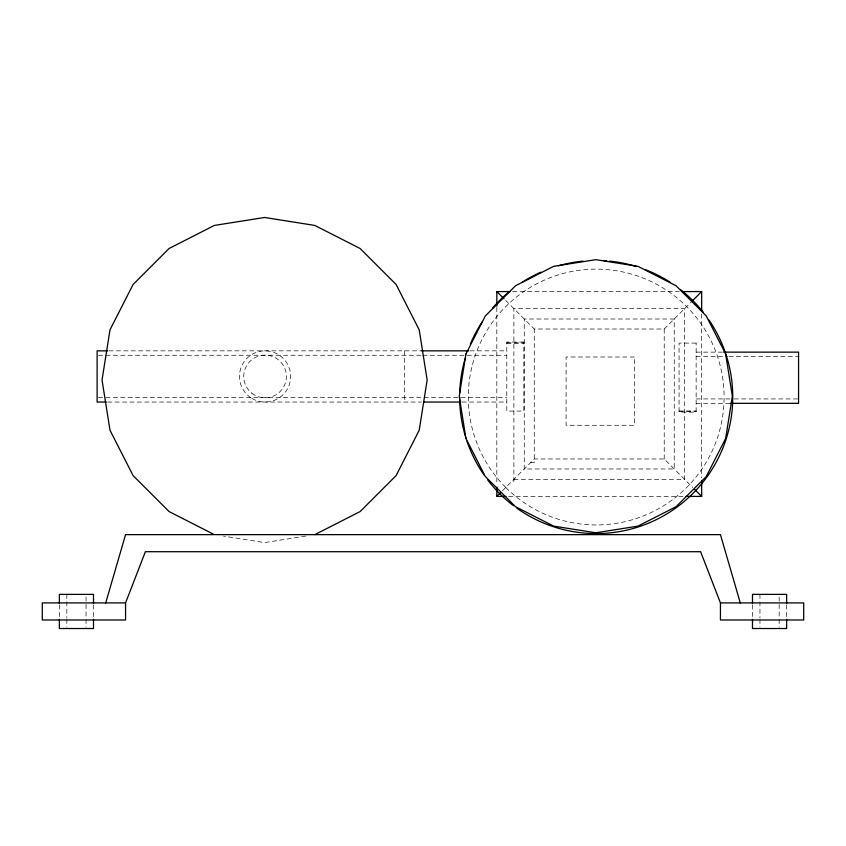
<?xml version="1.0" encoding="UTF-8"?>
<svg xmlns="http://www.w3.org/2000/svg" width="846" height="846" viewBox="0 0 846 846"><rect width="100%" height="100%" fill="white"/><g stroke="black" fill="none" stroke-linecap="round" stroke-linejoin="round"><path stroke-width="0.63" stroke-dasharray="4.23 3.17" d="M502.344 490.892L534.26 458.966L664.216 458.966L692.747 487.497M505.739 300.489L534.26 329.009L664.216 329.009L690.833 302.392M305.818 536.068L264.597 542.593L223.386 536.068M512.676 291.574L679.19 291.574M506.796 342.894L523.864 342.894M506.796 343.18L523.864 343.18M108.986 350.847L421.445 350.847M470.027 350.847L506.796 350.847M696.142 352.137L722.399 352.137M98.443 355.257L421.445 355.257M422.757 355.257L506.796 355.257M696.142 356.536L727.655 356.536M728.966 356.536L798.561 356.536M98.443 397.652L422.757 397.652M424.068 397.652L506.796 397.652M696.142 398.931L732.9 398.931M734.222 398.931L798.561 398.931M107.675 402.051L421.445 402.051M462.149 402.051L506.796 402.051M696.142 403.331L730.278 403.331M679.074 411.008L696.142 411.008M679.074 411.283L696.142 411.283M530.728 462.508L534.26 462.508L534.26 329.009M513.892 479.344L684.583 479.344L684.583 308.642L513.892 308.642L513.892 481.48L511.745 481.48M508.636 496.412L683.272 496.412M786.632 604.89L786.632 618.014M779.166 597.012L779.166 618.014M779.166 619.335L779.166 627.214M759.951 594.378L759.951 618.014M759.951 619.335L759.951 627.214M752.496 604.89L752.496 618.014M701.662 314.035L701.662 477.905M664.216 329.009L664.216 458.966M496.824 307.426L496.824 484.515M404.377 350.847L404.377 402.051M93.504 604.89L93.504 618.014M86.049 597.012L86.049 618.014M86.049 619.335L86.049 627.214M66.834 594.378L66.834 618.014M66.834 619.335L66.834 627.214M59.368 604.89L59.368 618.014M674.23 319.005L524.256 319.005L524.256 468.98L674.23 468.98L674.23 319.005M523.864 342.038L506.796 342.038L506.796 411.082L523.864 411.082L523.864 342.038M696.142 343.095L679.074 343.095L679.074 412.15L696.142 412.15L696.142 343.095M634.373 356.991L566.101 356.991L566.101 425.274L634.373 425.274L634.373 356.991M251.791 393.157A21.34 21.34 0 0 0 286.16 379.59A21.34 21.34 0 0 0 257.226 356.6A21.34 21.34 0 0 0 251.791 393.157M251.886 398.403A25.602 25.602 0 0 0 290.664 376.882A25.602 25.602 0 0 0 252.626 354.062A25.602 25.602 0 0 0 251.886 398.403M505.749 487.476A127.905 127.905 0 0 0 719.745 430.138A127.905 127.905 0 0 0 563.087 273.491A127.905 127.905 0 0 0 505.749 487.476"/><path stroke-width="1.27" d="M105.718 602.912L125.557 534.64L720.443 534.64L740.282 602.912M125.557 602.912L42.3 602.912L42.3 619.991L125.557 619.991L125.557 602.912L145.385 551.708L700.615 551.708L720.443 602.912L720.443 619.991L803.7 619.991L803.7 602.912L720.443 602.912M506.014 496.412L496.824 496.412L500.895 492.34M691.468 301.758L701.662 291.574L681.834 291.574M314.828 534.64L360.153 511.544L396.108 475.589L419.204 430.265L427.156 380.034L419.204 329.803L396.108 284.489L360.153 248.523L314.828 225.438L264.597 217.475L214.366 225.438L169.052 248.523L133.086 284.489L110.001 329.803L102.038 380.034L110.001 430.265L133.086 475.589L169.052 511.544L213.203 534.048M496.824 306.115L496.824 291.574L510.032 291.574M107.675 350.847L97.121 350.847L97.121 402.051L106.353 402.051M421.445 350.847L468.716 350.847M723.711 352.137L798.561 352.137L798.561 403.331L730.278 403.331M424.068 402.051L460.837 402.051M685.905 496.412L701.662 496.412L701.662 480.549M496.824 291.574L503.962 298.712M694.513 489.274L701.662 496.412M786.632 603.579L786.632 594.378L752.496 594.378L752.496 603.579M786.632 619.335L786.632 628.525L752.496 628.525L752.496 619.335M701.662 291.574L701.662 311.391M496.824 487.159L496.824 496.412M93.504 603.579L93.504 594.378L59.368 594.378L59.368 603.579M93.504 619.335L93.504 628.525L59.368 628.525L59.368 619.335M708.832 319.82A136.555 136.555 0 0 1 516.811 508.139M513.596 505.781A136.555 136.555 0 0 1 487.455 479.64M484.314 475.336A136.555 136.555 0 0 1 466.981 441.21M466.146 438.693A136.555 136.555 0 0 1 459.642 397.038M459.695 393.094A136.555 136.555 0 0 1 465.363 357.9M470.291 344.163A136.555 136.555 0 0 1 482.083 322.03M492.467 308.219A136.555 136.555 0 0 1 509.419 291.595M522.299 282.194A136.555 136.555 0 0 1 540.88 272.179M558.328 265.834A136.555 136.555 0 0 1 583 261.118M604.097 260.705A136.555 136.555 0 0 1 606.741 260.885M609.395 261.118A136.555 136.555 0 0 1 636.594 266.585M645.361 269.631A136.555 136.555 0 0 1 670.095 282.194M680.903 289.924A136.555 136.555 0 0 1 703.312 312.333M465.924 354.03L459.241 396.235L465.924 438.429L485.318 476.499L515.531 506.712L553.591 526.106L595.796 532.79L637.99 526.106L676.06 506.712L706.273 476.499L725.667 438.429L732.35 396.235L725.667 354.03L706.273 315.96L676.06 285.758L637.99 266.353L595.796 259.669L553.591 266.353L515.531 285.758L485.318 315.96L465.924 354.03"/></g></svg>
